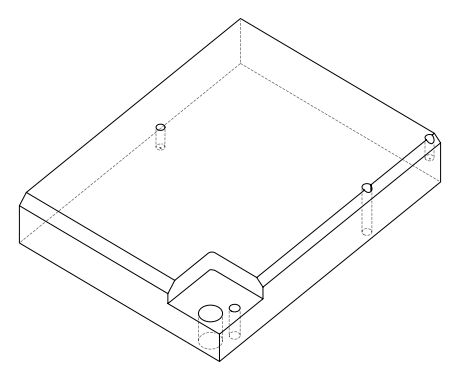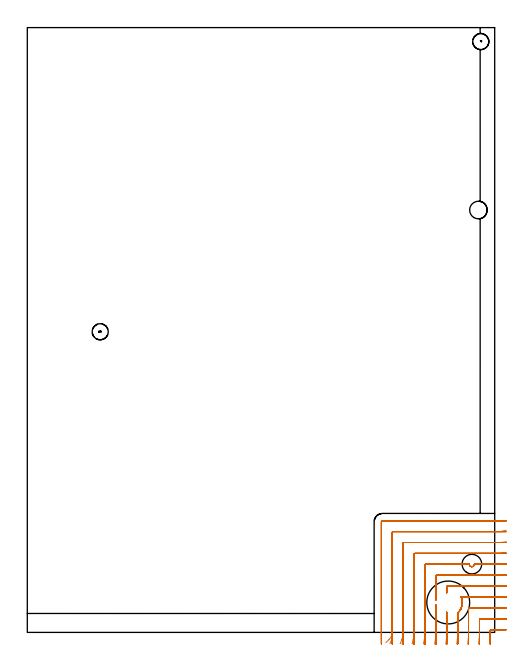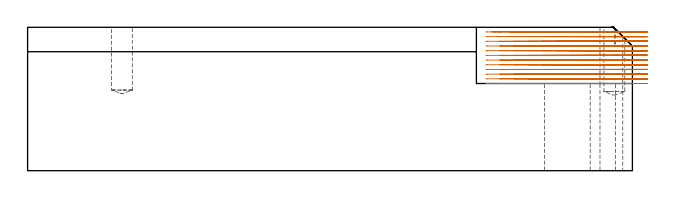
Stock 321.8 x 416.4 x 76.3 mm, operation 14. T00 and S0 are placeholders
(PLAN: 14 operations, 8 tool changes, 50.8 min)
(1 SPOT_DRILL | STEP1HOLE | NXT0321_9005460120000 | 0.03 min | 1 mm3)
(2 SPOT_DRILL_1 | STEP1HOLE_2 | NXT0321_9005460120000 | 0.04 min | 3280 mm3)
(3 SPOT_DRILL_2 | STEP1POCKET | NXT0321_9005460120000 | 0.03 min | 1 mm3)
(4 SPOT_DRILL_3 | STEP1POCKET_1 | NXT0321_9005460120000 | 0.03 min | 1 mm3)
(5 DRILL_THROUGH_HOLE_INTO_CENTER | STEP1HOLE | NXT0301_042 | 0.33 min | 2998 mm3)
(6 DRILL_TO_ENLARGE_THROUGH_HOLE | STEP1HOLE | UGT0301_230 | 0.34 min | 5744 mm3)
(7 INDEXABLE_INSERT_DRILL_THROUGH_HOLE_FROM_SOLID | STEP1HOLE_1 | NXT0302_030 | 0.21 min | 52112 mm3)
(8 DRILL_THROUGH_HOLE_INTO_CENTER_1 | STEP1HOLE_2 | NXT0301_042 | 0.21 min | 1828 mm3)
(9 DRILL_TO_ENLARGE_THROUGH_HOLE_1 | STEP1HOLE_2 | NXT0301_102 | 0.22 min | 5780 mm3)
(10 DRILL_BLIND_HOLE_INTO_CENTER | STEP1POCKET | NXT0301_082 | 0.15 min | 3357 mm3)
(11 DRILL_BLIND_HOLE_INTO_CENTER_1 | STEP1POCKET_1 | NXT0301_082 | 0.15 min | 3279 mm3)
(12 AREA_MILL | FG_CHAMFER_SURFACE | UGT0205_001 | 9.8 min | 20753 mm3)
(13 AREA_MILL_1 | FG_CHAMFER_SURFACE_1 | UGT0205_001 | 10.84 min | 16804 mm3)
(14 MILL_CORNER_NOTCH_RECTANGULAR | CORNER_NOTCH_RECTANGULAR | NXT0201_013 | Follow Part, ap 2.5, ae 75% | 28.47 min | 177504 mm3)
(TOOL NXT0321_9005460120000 | NC Spot Drill, 142deg, 12mm, Carbide, Uncoated | D12 PA142 FL30 Z2)
(TOOL NXT0301_042 | Carbide Drill 7.1mm [860.1-0710-057A1-MM 2214] | D7.1 PA140 FL85 Z2)
(TOOL UGT0301_230 | Twist Drill 12.1 mm | D12.1 PA118 FL98 Z2)
(TOOL NXT0302_030 | Index. Insert Drill 29.5mm [880-D2950L32-03] | D29.5 PA176 FL89 Z2)
(TOOL NXT0301_102 | Carbide Drill 13.5mm [860.1-1350-108A1-MM 2214] | D13.5 PA140 FL123 Z2)
(TOOL NXT0301_082 | Carbide Drill 11.1mm [860.1-1110-033A1-MM 2214] | D11.1 PA140 FL55 Z2)
(TOOL UGT0205_001 | Chamfer Mill 20 x 3 x 45 deg. | D20 FL50 Z2)
(TOOL NXT0201_013 | ENDMILL 10mm | D10 FL30 Z4)
(OP 14 MILL_CORNER_NOTCH_RECTANGULAR)
G17 G21 G94 G90
T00 M6
G54
G17 G0 G90 X329.799 Y2.002 S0 M3
G43 Z86.343 H0
Z73.848
G94 G1 X326.8 Y1.925 F250.
G2 X324.878 Y1.9 R75. F500.
G1 X319.295
G3 X318.8 Y1.405 R0.5
G1 Y0.402
G2 X318.605 Y-5. R75.
G1 X318.389 Y-7.992 F250.
G0 Z86.343
X329.799 Y9.513
Z73.848
G1 X326.8 Y9.427
G2 X324.878 Y9.4 R67.5 F500.
G1 X311.795
G3 X311.3 Y8.905 R0.5
G1 Y0.402
G2 X311.084 Y-5. R67.5
G1 X310.843 Y-7.99 F250.
G0 Z86.343
X329.798 Y17.027
Z73.848
G1 X326.8 Y16.931
G2 X324.878 Y16.9 R60. F500.
G1 X304.295
G3 X303.8 Y16.405 R0.5
G1 Y0.402
G2 X303.556 Y-5. R60.
G1 X303.286 Y-7.988 F250.
G0 Z86.343
X329.798 Y24.545
Z73.848
G1 X326.8 Y24.435
G2 X324.878 Y24.4 R52.5 F500.
G1 X298.776
G2 X298.522 Y16.245 R9.751
X296.3 Y13.336 R9.749
G1 Y0.402
G2 X296.021 Y-5. R52.5
G1 X295.713 Y-7.984 F250.
G0 Z86.343
X329.797 Y32.069
Z73.848
G1 X326.8 Y31.941
G2 X324.878 Y31.9 R45. F500.
G1 X289.296
G3 X288.8 Y31.404 R0.5
G1 Y30.294
Y27.294 F250.
G0 Z86.343
X329.796 Y39.603
Z73.848
G1 X326.8 Y39.449
G2 X324.878 Y39.4 R37.5 F500.
G1 X281.796
G3 X281.3 Y38.904 R0.5
G1 Y25.37
Y22.37 F250.
G0 Z86.343
X288.8 Y13.904
Z73.848
G1 Y10.904
Y0.402 F500.
G2 X288.475 Y-5. R45.
G1 X288.115 Y-7.978 F250.
G0 Z86.343
X281.3 Y18.827
Z73.848
G1 Y15.827
Y0.402 F500.
G2 X280.909 Y-5. R37.5
G1 X280.477 Y-7.969 F250.
G0 Z86.343
X329.794 Y47.154
Z73.848
G1 X326.8 Y46.962
G2 X324.878 Y46.9 R30. F500.
G1 X307.832
G2 X307.597 Y46.101 R1.811
X306.304 Y45.272 R1.861
G1 X306.092 Y45.26
X305.879 Y45.274
X305.651 Y45.318
X305.478 Y45.374
G2 X304.447 Y46.46 R1.742
G1 X304.377 Y46.727
X304.364 Y46.81
X304.363 Y46.9
X281.796
X274.296
G3 X273.8 Y46.404 R0.5
G1 Y0.402
G2 X273.31 Y-5. R30.
G1 X272.77 Y-7.951 F250.
G0 Z86.343
X329.789 Y54.739
Z73.848
G1 X326.8 Y54.482
G2 X324.878 Y54.4 R22.5 F500.
G1 X266.796
G3 X266.3 Y53.904 R0.5
G1 Y0.402
G2 X265.642 Y-5. R22.5
G1 X264.922 Y-7.912 F250.
G0 Z86.343
X329.775 Y62.408
Z73.848
G1 X326.8 Y62.024
G2 X324.878 Y61.9 R15. F500.
G1 X259.296
G3 X258.8 Y61.404 R0.5
G1 Y0.402
G2 X257.794 Y-5. R15.
G1 X256.713 Y-7.799 F250.
G0 Z86.343
X329.7 Y70.419
Z73.848
G1 X326.8 Y69.65
G2 X324.878 Y69.4 R7.5 F500.
G1 X251.797
G3 X251.3 Y68.903 R0.5
G1 Y0.402
G2 X249.003 Y-5. R7.5
G1 X246.842 Y-7.081 F250.
G0 Z86.343
X327.878 Y76.9
Z73.848
G1 X324.878
X244.5 F500.
G3 X243.8 Y76.2 R0.7
G1 Y0.402
Y-2.598 F250.
G0 Z86.343
X329.8 Y1.908
Z71.353
G1 X326.8 Y1.9
X326.598 F500.
X319.295
G3 X318.8 Y1.405 R0.5
G1 Y-2.283
G2 X318.751 Y-5. R75.
G1 X318.642 Y-7.998 F250.
G0 Z86.343
X329.8 Y9.409
Z71.353
G1 X326.8 Y9.4
X326.598 F500.
X311.795
G3 X311.3 Y8.905 R0.5
G1 Y-2.283
G2 X311.245 Y-5. R67.5
G1 X311.125 Y-7.998 F250.
G0 Z86.343
X329.8 Y16.91
Z71.353
G1 X326.8 Y16.9
X326.598 F500.
X304.295
G3 X303.8 Y16.405 R0.5
G1 Y-2.283
G2 X303.738 Y-5. R60.
G1 X303.603 Y-7.997 F250.
G0 Z86.343
X329.8 Y24.412
Z71.353
G1 X326.8 Y24.4
G2 X326.598 Y24.4 R52.5 F500.
G1 X298.776
G2 X298.522 Y16.245 R9.751
X296.3 Y13.336 R9.749
G1 Y-2.283
G2 X296.23 Y-5. R52.5
G1 X296.074 Y-7.996 F250.
G0 Z86.343
X329.8 Y31.914
Z71.353
G1 X326.8 Y31.9
G2 X326.598 Y31.9 R45. F500.
G1 X289.296
G3 X288.8 Y31.404 R0.5
G1 Y30.294
Y27.294 F250.
G0 Z86.343
X329.8 Y39.417
Z71.353
G1 X326.8 Y39.401
G2 X326.598 Y39.4 R37.5 F500.
G1 X281.796
G3 X281.3 Y38.904 R0.5
G1 Y25.37
Y22.37 F250.
G0 Z86.343
X288.8 Y13.904
Z71.353
G1 Y10.904
Y-2.283 F500.
G2 X288.718 Y-5. R45.
G1 X288.537 Y-7.995 F250.
G0 Z86.343
X281.3 Y18.827
Z71.353
G1 Y15.827
Y-2.283 F500.
G2 X281.201 Y-5. R37.5
G1 X280.984 Y-7.992 F250.
G0 Z86.343
X329.8 Y46.921
Z71.353
G1 X326.8 Y46.901
G2 X326.598 Y46.9 R30. F500.
G1 X307.832
G2 X307.597 Y46.101 R1.811
X306.304 Y45.272 R1.861
G1 X306.092 Y45.26
X305.879 Y45.274
X305.651 Y45.318
X305.478 Y45.374
G2 X304.447 Y46.46 R1.742
G1 X304.377 Y46.727
X304.364 Y46.81
X304.363 Y46.9
X281.796
X274.296
G3 X273.8 Y46.404 R0.5
G1 Y-2.283
G2 X273.677 Y-5. R30.
G1 X273.405 Y-7.988 F250.
G0 Z86.343
X329.8 Y54.428
Z71.353
G1 X326.8 Y54.401
G2 X326.598 Y54.4 R22.5 F500.
G1 X266.796
G3 X266.3 Y53.904 R0.5
G1 Y-2.283
G2 X266.135 Y-5. R22.5
G1 X265.773 Y-7.978 F250.
G0 Z86.343
X329.8 Y61.942
Z71.353
G1 X326.8 Y61.901
G2 X326.598 Y61.9 R15. F500.
G1 X259.297
G3 X258.8 Y61.403 R0.5
G1 Y-2.283
G2 X258.552 Y-5. R15.
G1 X258.008 Y-7.95 F250.
G0 Z86.343
X329.799 Y69.483
Z71.353
G1 X326.8 Y69.403
G2 X326.598 Y69.4 R7.5 F500.
G1 X251.797
G3 X251.3 Y68.903 R0.5
G1 Y-2.283
G2 X250.791 Y-5. R7.5
G1 X249.704 Y-7.796 F250.
G0 Z86.343
X329.598 Y76.9
Z71.353
G1 X326.598
X244.5 F500.
G3 X243.8 Y76.2 R0.7
G1 Y-2.283
Y-5.283 F250.
G0 Z86.343
X329.8 Y1.9
Z68.857
G1 X326.8
X319.295 F500.
G3 X318.8 Y1.405 R0.5
G1 Y-4.615
X318.799 Y-5.
X318.784 Y-8. F250.
G0 Z86.343
X329.8 Y9.4
Z68.857
G1 X326.8
X311.795 F500.
G3 X311.3 Y8.905 R0.5
G1 Y-4.615
G2 X311.299 Y-5. R67.5
G1 X311.282 Y-8. F250.
G0 Z86.343
X329.8 Y16.9
Z68.857
G1 X326.8
X304.295 F500.
G3 X303.8 Y16.405 R0.5
G1 Y-4.615
G2 X303.799 Y-5. R60.
G1 X303.78 Y-8. F250.
G0 Z86.343
X329.8 Y24.4
Z68.857
G1 X326.8
X298.776 F500.
G2 X298.522 Y16.245 R9.751
X296.3 Y13.336 R9.749
G1 Y-4.615
G2 X296.299 Y-5. R52.5
G1 X296.277 Y-8. F250.
G0 Z86.343
X329.8 Y31.9
Z68.857
G1 X326.8
X289.296 F500.
G3 X288.8 Y31.404 R0.5
G1 Y30.294
Y27.294 F250.
G0 Z86.343
X329.8 Y39.4
Z68.857
G1 X326.8
X281.796 F500.
G3 X281.3 Y38.904 R0.5
G1 Y25.37
Y22.37 F250.
G0 Z86.343
X288.8 Y13.904
Z68.857
G1 Y10.904
Y-4.615 F500.
G2 X288.798 Y-5. R45.
G1 X288.773 Y-8. F250.
G0 Z86.343
X281.3 Y18.827
Z68.857
G1 Y15.827
Y-4.615 F500.
G2 X281.298 Y-5. R37.5
G1 X281.267 Y-8. F250.
G0 Z86.343
X329.8 Y46.9
Z68.857
G1 X326.8
X307.832 F500.
G2 X307.597 Y46.101 R1.811
X306.304 Y45.272 R1.861
G1 X306.092 Y45.26
X305.879 Y45.274
X305.651 Y45.318
X305.478 Y45.374
G2 X304.447 Y46.46 R1.742
G1 X304.377 Y46.727
X304.364 Y46.81
X304.363 Y46.9
X281.796
X274.296
G3 X273.8 Y46.404 R0.5
G1 Y-4.615
G2 X273.798 Y-5. R30.
G1 X273.759 Y-8. F250.
G0 Z86.343
X329.8 Y54.4
Z68.857
G1 X326.8
X266.796 F500.
G3 X266.3 Y53.904 R0.5
G1 Y-4.615
G2 X266.297 Y-5. R22.5
G1 X266.245 Y-8. F250.
G0 Z86.343
X329.8 Y61.9
Z68.857
G1 X326.8
X259.297 F500.
G3 X258.8 Y61.403 R0.5
G1 Y-4.615
G2 X258.795 Y-5. R15.
G1 X258.718 Y-7.999 F250.
G0 Z86.343
X329.8 Y69.4
Z68.857
G1 X326.8
X251.797 F500.
G3 X251.3 Y68.903 R0.5
G1 Y-4.615
G2 X251.29 Y-5. R7.5
G1 X251.136 Y-7.996 F250.
G0 Z86.343
X329.8 Y76.9
Z68.857
G1 X326.8
X244.5 F500.
G3 X243.8 Y76.2 R0.7
G1 Y-4.615
Y-7.615 F250.
G0 Z86.343
X329.8 Y1.9
Z66.362
G1 X326.8
X319.295 F500.
G3 X318.8 Y1.405 R0.5
G1 Y-5.
Y-8. F250.
G0 Z86.343
X329.8 Y9.4
Z66.362
G1 X326.8
X311.795 F500.
G3 X311.3 Y8.905 R0.5
G1 Y-5.
Y-8. F250.
G0 Z86.343
X329.8 Y16.9
Z66.362
G1 X326.8
X304.295 F500.
G3 X303.8 Y16.405 R0.5
G1 Y-5.
Y-8. F250.
G0 Z86.343
X329.8 Y24.4
Z66.362
G1 X326.8
X298.776 F500.
G2 X299.392 Y18.866 R9.751
X298.523 Y16.248 R9.751
X296.3 Y13.336 R9.749
G1 Y-5.
Y-8. F250.
G0 Z86.343
X329.8 Y31.9
Z66.362
G1 X326.8
X289.296 F500.
G3 X288.8 Y31.404 R0.5
G1 Y30.294
Y27.294 F250.
G0 Z86.343
X329.8 Y39.4
Z66.362
G1 X326.8
X281.796 F500.
G3 X281.3 Y38.904 R0.5
G1 Y25.37
Y22.37 F250.
G0 Z86.343
X288.8 Y13.904
Z66.362
G1 Y10.904
Y-5. F500.
Y-8. F250.
G0 Z86.343
X281.3 Y18.828
Z66.362
G1 Y15.828
Y-5. F500.
Y-8. F250.
G0 Z86.343
X329.8 Y46.9
Z66.362
G1 X326.8
X307.832 F500.
G2 X307.639 Y46.178 R1.811
G1 X307.597 Y46.102
G2 X306.304 Y45.272 R1.862
G1 X306.092 Y45.26
X305.879 Y45.274
X305.651 Y45.318
X305.478 Y45.374
G2 X304.447 Y46.46 R1.742
G1 X304.377 Y46.727
X304.364 Y46.81
X304.363 Y46.9
X281.796
X274.296
G3 X273.8 Y46.404 R0.5
G1 Y-5.
Y-8. F250.
G0 Z86.343
X329.8 Y54.4
Z66.362
G1 X326.8
X266.796 F500.
G3 X266.3 Y53.904 R0.5
G1 Y-5.
Y-8. F250.
G0 Z86.343
X329.8 Y61.9
Z66.362
G1 X326.8
X259.297 F500.
G3 X258.8 Y61.403 R0.5
G1 Y-5.
Y-8. F250.
G0 Z86.343
X329.8 Y69.4
Z66.362
G1 X326.8
X251.797 F500.
G3 X251.3 Y68.903 R0.5
G1 Y-5.
Y-8. F250.
G0 Z86.343
X329.8 Y76.9
Z66.362
G1 X326.8
X244.5 F500.
G3 X243.8 Y76.2 R0.7
G1 Y-5.
Y-8. F250.
G0 Z86.343
X329.8 Y1.9
Z63.867
G1 X326.8
X319.295 F500.
G3 X318.8 Y1.405 R0.5
G1 Y-5.
Y-8. F250.
G0 Z86.343
X329.8 Y9.4
Z63.867
G1 X326.8
X311.795 F500.
G3 X311.3 Y8.905 R0.5
G1 Y-5.
Y-8. F250.
G0 Z86.343
X329.8 Y16.9
Z63.867
G1 X326.8
X304.295 F500.
G3 X303.8 Y16.405 R0.5
G1 Y-5.
Y-8. F250.
G0 Z86.343
X329.8 Y24.4
Z63.867
G1 X326.8
X298.776 F500.
G2 X299.392 Y18.866 R9.751
X298.523 Y16.248 R9.751
X296.96 Y13.985 R9.749
X296.3 Y13.336 R9.749
G1 Y-5.
Y-8. F250.
G0 Z86.343
X329.8 Y31.9
Z63.867
G1 X326.8
X289.296 F500.
G3 X288.8 Y31.404 R0.5
G1 Y30.294
Y27.294 F250.
G0 Z86.343
X329.8 Y39.4
Z63.867
G1 X326.8
X281.796 F500.
G3 X281.3 Y38.904 R0.5
G1 Y25.37
Y22.37 F250.
G0 Z86.343
X288.8 Y13.904
Z63.867
G1 Y10.904
Y-5. F500.
Y-8. F250.
G0 Z86.343
X281.3 Y18.828
Z63.867
G1 Y15.828
Y-5. F500.
Y-8. F250.
G0 Z86.343
X329.8 Y46.9
Z63.867
G1 X326.8
X307.832 F500.
G2 X307.639 Y46.178 R1.811
G1 X307.597 Y46.102
G2 X306.304 Y45.272 R1.862
G1 X306.092 Y45.26
X305.879 Y45.274
X305.651 Y45.318
X305.478 Y45.374
G2 X304.447 Y46.46 R1.742
G1 X304.377 Y46.727
X304.364 Y46.81
X304.363 Y46.9
X281.796
X274.296
G3 X273.8 Y46.404 R0.5
G1 Y-5.
Y-8. F250.
G0 Z86.343
X329.8 Y54.4
Z63.867
G1 X326.8
X266.796 F500.
G3 X266.3 Y53.904 R0.5
G1 Y-5.
Y-8. F250.
G0 Z86.343
X329.8 Y61.9
Z63.867
G1 X326.8
X259.297 F500.
G3 X258.8 Y61.403 R0.5
G1 Y-5.
Y-8. F250.
G0 Z86.343
X329.8 Y69.4
Z63.867
G1 X326.8
X251.797 F500.
G3 X251.3 Y68.903 R0.5
G1 Y-5.
Y-8. F250.
G0 Z86.343
X329.8 Y76.9
Z63.867
G1 X326.8
X244.5 F500.
G3 X243.8 Y76.2 R0.7
G1 Y-5.
Y-8. F250.
G0 Z86.343
X329.8 Y1.9
Z61.372
G1 X326.8
X319.295 F500.
G3 X318.8 Y1.405 R0.5
G1 Y-5.
Y-8. F250.
G0 Z86.343
X329.8 Y9.4
Z61.372
G1 X326.8
X311.795 F500.
G3 X311.3 Y8.905 R0.5
G1 Y-5.
Y-8. F250.
G0 Z86.343
X329.8 Y16.9
Z61.372
G1 X326.8
X304.295 F500.
G3 X303.8 Y16.405 R0.5
G1 Y-5.
Y-8. F250.
G0 Z86.343
X329.8 Y24.4
Z61.372
G1 X326.8
X298.776 F500.
G2 X298.522 Y16.245 R9.751
X296.3 Y13.336 R9.749
G1 Y-5.
Y-8. F250.
G0 Z86.343
X329.8 Y31.9
Z61.372
G1 X326.8
X289.296 F500.
G3 X288.8 Y31.404 R0.5
G1 Y30.294
Y27.294 F250.
G0 Z86.343
X329.8 Y39.4
Z61.372
G1 X326.8
X281.796 F500.
G3 X281.3 Y38.904 R0.5
G1 Y25.37
Y22.37 F250.
G0 Z86.343
X288.8 Y13.904
Z61.372
G1 Y10.904
Y-5. F500.
Y-8. F250.
G0 Z86.343
X281.3 Y18.827
Z61.372
G1 Y15.827
Y-5. F500.
Y-8. F250.
G0 Z86.343
X329.8 Y46.9
Z61.372
G1 X326.8
X307.832 F500.
G2 X307.597 Y46.101 R1.811
X306.304 Y45.272 R1.861
G1 X306.092 Y45.26
X305.879 Y45.274
X305.651 Y45.318
X305.478 Y45.374
G2 X304.447 Y46.46 R1.742
G1 X304.377 Y46.727
X304.364 Y46.81
X304.363 Y46.9
X281.796
X274.296
G3 X273.8 Y46.404 R0.5
G1 Y-5.
Y-8. F250.
G0 Z86.343
X329.8 Y54.4
Z61.372
G1 X326.8
X266.796 F500.
G3 X266.3 Y53.904 R0.5
G1 Y-5.
Y-8. F250.
G0 Z86.343
X329.8 Y61.9
Z61.372
G1 X326.8
X259.297 F500.
G3 X258.8 Y61.403 R0.5
G1 Y-5.
Y-8. F250.
G0 Z86.343
X329.8 Y69.4
Z61.372
G1 X326.8
X251.797 F500.
G3 X251.3 Y68.903 R0.5
G1 Y-5.
Y-8. F250.
G0 Z86.343
X329.8 Y76.9
Z61.372
G1 X326.8
X244.5 F500.
G3 X243.8 Y76.2 R0.7
G1 Y-5.
Y-8. F250.
G0 Z86.343
X329.8 Y1.9
Z58.876
G1 X326.8
X319.295 F500.
G3 X318.8 Y1.405 R0.5
G1 Y-5.
Y-8. F250.
G0 Z86.343
X329.8 Y9.4
Z58.876
G1 X326.8
X311.795 F500.
G3 X311.3 Y8.905 R0.5
G1 Y-5.
Y-8. F250.
G0 Z86.343
X329.8 Y16.9
Z58.876
G1 X326.8
X304.295 F500.
G3 X303.8 Y16.405 R0.5
G1 Y-5.
Y-8. F250.
G0 Z86.343
X329.8 Y24.4
Z58.876
G1 X326.8
X298.772 F500.
G2 X299.544 Y20.842 R9.758
X299.254 Y18.225 R9.751
X296.3 Y13.339 R9.754
G1 Y-5.
Y-8. F250.
G0 Z86.343
X329.8 Y31.9
Z58.876
G1 X326.8
X289.296 F500.
G3 X288.8 Y31.404 R0.5
G1 Y30.294
Y27.294 F250.
G0 Z86.343
X329.8 Y39.4
Z58.876
G1 X326.8
X281.796 F500.
G3 X281.3 Y38.904 R0.5
G1 Y25.37
Y22.37 F250.
G0 Z86.343
X288.8 Y13.905
Z58.876
G1 Y10.905
Y-5. F500.
Y-8. F250.
G0 Z86.343
X281.3 Y18.827
Z58.876
G1 Y15.827
Y-5. F500.
Y-8. F250.
G0 Z86.343
X329.8 Y46.9
Z58.876
G1 X326.8
X307.832 F500.
G2 X307.597 Y46.101 R1.811
X306.304 Y45.272 R1.861
G1 X306.092 Y45.26
X305.879 Y45.274
X305.651 Y45.318
X305.478 Y45.374
G2 X304.447 Y46.46 R1.742
G1 X304.377 Y46.727
X304.364 Y46.81
X304.363 Y46.9
X281.796
X274.296
G3 X273.8 Y46.404 R0.5
G1 Y-5.
Y-8. F250.
G0 Z86.343
X329.8 Y54.4
Z58.876
G1 X326.8
X266.796 F500.
G3 X266.3 Y53.904 R0.5
G1 Y-5.
Y-8. F250.
G0 Z86.343
X329.8 Y61.9
Z58.876
G1 X326.8
X259.297 F500.
G3 X258.8 Y61.403 R0.5
G1 Y-5.
Y-8. F250.
G0 Z86.343
X329.8 Y69.4
Z58.876
G1 X326.8
X251.797 F500.
G3 X251.3 Y68.903 R0.5
G1 Y-5.
Y-8. F250.
G0 Z86.343
X329.8 Y76.9
Z58.876
G1 X326.8
X244.5 F500.
G3 X243.8 Y76.2 R0.7
G1 Y-5.
Y-8. F250.
G0 Z86.343
X329.8 Y1.9
Z56.381
G1 X326.8
X319.295 F500.
G3 X318.8 Y1.405 R0.5
G1 Y-5.
Y-8. F250.
G0 Z86.343
X329.8 Y9.4
Z56.381
G1 X326.8
X311.795 F500.
G3 X311.3 Y8.905 R0.5
G1 Y-5.
Y-8. F250.
G0 Z86.343
X329.8 Y16.9
Z56.381
G1 X326.8
X304.295 F500.
G3 X303.8 Y16.405 R0.5
G1 Y-5.
Y-8. F250.
G0 Z86.343
X329.8 Y24.4
Z56.381
G1 X326.8
X298.772 F500.
G2 X299.544 Y20.842 R9.758
X299.254 Y18.225 R9.751
X296.3 Y13.339 R9.754
G1 Y-5.
Y-8. F250.
G0 Z86.343
X329.8 Y31.9
Z56.381
G1 X326.8
X289.296 F500.
G3 X288.8 Y31.404 R0.5
G1 Y30.294
Y27.294 F250.
G0 Z86.343
X329.8 Y39.4
Z56.381
G1 X326.8
X281.796 F500.
G3 X281.3 Y38.904 R0.5
G1 Y25.37
Y22.37 F250.
G0 Z86.343
X288.8 Y13.905
Z56.381
G1 Y10.905
Y-5. F500.
Y-8. F250.
G0 Z86.343
X281.3 Y18.827
Z56.381
G1 Y15.827
Y-5. F500.
Y-8. F250.
G0 Z86.343
X329.8 Y46.9
Z56.381
G1 X326.8
X307.832 F500.
G2 X307.597 Y46.101 R1.811
X306.304 Y45.272 R1.861
G1 X306.092 Y45.26
X305.879 Y45.274
X305.651 Y45.318
X305.478 Y45.374
G2 X304.447 Y46.46 R1.742
G1 X304.377 Y46.727
X304.364 Y46.81
X304.363 Y46.9
X281.796
X274.296
G3 X273.8 Y46.404 R0.5
G1 Y-5.
Y-8. F250.
G0 Z86.343
X329.8 Y54.4
Z56.381
G1 X326.8
X266.796 F500.
G3 X266.3 Y53.904 R0.5
G1 Y-5.
Y-8. F250.
G0 Z86.343
X329.8 Y61.9
Z56.381
G1 X326.8
X259.297 F500.
G3 X258.8 Y61.403 R0.5
G1 Y-5.
Y-8. F250.
G0 Z86.343
X329.8 Y69.4
Z56.381
G1 X326.8
X251.797 F500.
G3 X251.3 Y68.903 R0.5
G1 Y-5.
Y-8. F250.
G0 Z86.343
X329.8 Y76.9
Z56.381
G1 X326.8
X244.5 F500.
G3 X243.8 Y76.2 R0.7
G1 Y-5.
Y-8. F250.
G0 Z86.343
X329.8 Y1.9
Z53.886
G1 X326.8
X319.295 F500.
G3 X318.8 Y1.405 R0.5
G1 Y-5.
Y-8. F250.
G0 Z86.343
X329.8 Y9.4
Z53.886
G1 X326.8
X311.795 F500.
G3 X311.3 Y8.905 R0.5
G1 Y-5.
Y-8. F250.
G0 Z86.343
X329.8 Y16.9
Z53.886
G1 X326.8
X304.295 F500.
G3 X303.8 Y16.405 R0.5
G1 Y-5.
Y-8. F250.
G0 Z86.343
X329.8 Y24.4
Z53.886
G1 X326.8
X298.776 F500.
G2 X299.543 Y20.877 R9.751
X298.519 Y16.239 R9.751
X296.3 Y13.336 R9.749
G1 Y-5.
Y-8. F250.
G0 Z86.343
X329.8 Y31.9
Z53.886
G1 X326.8
X289.296 F500.
G3 X288.8 Y31.404 R0.5
G1 Y30.292
Y27.292 F250.
G0 Z86.343
X329.8 Y39.4
Z53.886
G1 X326.8
X281.796 F500.
G3 X281.3 Y38.904 R0.5
G1 Y25.367
Y22.367 F250.
G0 Z86.343
X288.8 Y13.904
Z53.886
G1 Y10.904
Y-5. F500.
Y-8. F250.
G0 Z86.343
X281.3 Y18.828
Z53.886
G1 Y15.828
Y-5. F500.
Y-8. F250.
G0 Z86.343
X329.8 Y46.9
Z53.886
G1 X326.8
X307.832 F500.
G2 X307.597 Y46.101 R1.816
G1 X307.529 Y46.003
G2 X306.304 Y45.272 R1.861
G1 X306.092 Y45.26
X305.879 Y45.274
X305.651 Y45.318
X305.478 Y45.374
G2 X304.447 Y46.458 R1.743
G1 X304.376 Y46.732
X304.364 Y46.809
Y46.9
X281.796
X274.296
G3 X273.8 Y46.404 R0.5
G1 Y-5.
Y-8. F250.
G0 Z86.343
X329.8 Y54.4
Z53.886
G1 X326.8
X266.796 F500.
G3 X266.3 Y53.904 R0.5
G1 Y-5.
Y-8. F250.
G0 Z86.343
X329.8 Y61.9
Z53.886
G1 X326.8
X259.297 F500.
G3 X258.8 Y61.403 R0.5
G1 Y-5.
Y-8. F250.
G0 Z86.343
X329.8 Y69.4
Z53.886
G1 X326.8
X251.797 F500.
G3 X251.3 Y68.903 R0.5
G1 Y-5.
Y-8. F250.
G0 Z86.343
X329.8 Y76.9
Z53.886
G1 X326.8
X244.5 F500.
G3 X243.8 Y76.2 R0.7
G1 Y-5.
Y-8. F250.
G0 Z86.343
X329.8 Y1.9
Z51.391
G1 X326.8
X319.295 F500.
G3 X318.8 Y1.405 R0.5
G1 Y-5.
Y-8. F250.
G0 Z86.343
X329.8 Y9.4
Z51.391
G1 X326.8
X311.795 F500.
G3 X311.3 Y8.905 R0.5
G1 Y-5.
Y-8. F250.
G0 Z86.343
X329.8 Y16.9
Z51.391
G1 X326.8
X304.295 F500.
G3 X303.8 Y16.405 R0.5
G1 Y-5.
Y-8. F250.
G0 Z86.343
X329.8 Y24.4
Z51.391
G1 X326.8
X298.776 F500.
G2 X299.543 Y20.877 R9.751
X298.519 Y16.239 R9.751
X296.3 Y13.336 R9.749
G1 Y-5.
Y-8. F250.
G0 Z86.343
X329.8 Y31.9
Z51.391
G1 X326.8
X289.296 F500.
G3 X288.8 Y31.404 R0.5
G1 Y30.292
Y27.292 F250.
G0 Z86.343
X329.8 Y39.4
Z51.391
G1 X326.8
X281.796 F500.
G3 X281.3 Y38.904 R0.5
G1 Y25.367
Y22.367 F250.
G0 Z86.343
X288.8 Y13.904
Z51.391
G1 Y10.904
Y-5. F500.
Y-8. F250.
G0 Z86.343
X281.3 Y18.828
Z51.391
G1 Y15.828
Y-5. F500.
Y-8. F250.
G0 Z86.343
X329.8 Y46.9
Z51.391
G1 X326.8
X307.832 F500.
G2 X307.597 Y46.101 R1.816
G1 X307.529 Y46.003
G2 X306.304 Y45.272 R1.861
G1 X306.092 Y45.26
X305.879 Y45.274
X305.651 Y45.318
X305.478 Y45.374
G2 X304.447 Y46.458 R1.743
G1 X304.376 Y46.732
X304.364 Y46.809
Y46.9
X281.796
X274.296
G3 X273.8 Y46.404 R0.5
G1 Y-5.
Y-8. F250.
G0 Z86.343
X329.8 Y54.4
Z51.391
G1 X326.8
X266.796 F500.
G3 X266.3 Y53.904 R0.5
G1 Y-5.
Y-8. F250.
G0 Z86.343
X329.8 Y61.9
Z51.391
G1 X326.8
X259.297 F500.
G3 X258.8 Y61.403 R0.5
G1 Y-5.
Y-8. F250.
G0 Z86.343
X329.8 Y69.4
Z51.391
G1 X326.8
X251.797 F500.
G3 X251.3 Y68.903 R0.5
G1 Y-5.
Y-8. F250.
G0 Z86.343
X329.8 Y76.9
Z51.391
G1 X326.8
X244.5 F500.
G3 X243.8 Y76.2 R0.7
G1 Y-5.
Y-8. F250.
G0 Z86.343
X329.8 Y1.9
Z48.895
G1 X326.8
X319.295 F500.
G3 X318.8 Y1.405 R0.5
G1 Y-5.
Y-8. F250.
G0 Z86.343
X329.8 Y9.4
Z48.895
G1 X326.8
X311.795 F500.
G3 X311.3 Y8.905 R0.5
G1 Y-5.
Y-8. F250.
G0 Z86.343
X329.8 Y16.9
Z48.895
G1 X326.8
X304.295 F500.
G3 X303.8 Y16.405 R0.5
G1 Y-5.
Y-8. F250.
G0 Z86.343
X329.8 Y24.4
Z48.895
G1 X326.8
X298.776 F500.
G2 X299.526 Y19.953 R9.751
X296.3 Y13.336 R9.751
G1 Y-5.
Y-8. F250.
G0 Z86.343
X329.8 Y31.9
Z48.895
G1 X326.8
X289.296 F500.
G3 X288.8 Y31.404 R0.5
G1 Y30.292
Y27.292 F250.
G0 Z86.343
X329.8 Y39.4
Z48.895
G1 X326.8
X281.796 F500.
G3 X281.3 Y38.904 R0.5
G1 Y25.37
Y22.37 F250.
G0 Z86.343
X288.8 Y13.905
Z48.895
G1 Y10.905
Y-5. F500.
Y-8. F250.
G0 Z86.343
X281.3 Y18.827
Z48.895
G1 Y15.827
Y-5. F500.
Y-8. F250.
G0 Z86.343
X329.8 Y46.9
Z48.895
G1 X326.8
X307.832 F500.
G2 X307.597 Y46.101 R1.811
X306.304 Y45.272 R1.861
G1 X306.092 Y45.26
X305.879 Y45.274
X305.651 Y45.318
X305.478 Y45.374
G2 X304.447 Y46.46 R1.742
G1 X304.377 Y46.727
X304.364 Y46.81
X304.363 Y46.9
X281.796
X274.296
G3 X273.8 Y46.404 R0.5
G1 Y-5.
Y-8. F250.
G0 Z86.343
X329.8 Y54.4
Z48.895
G1 X326.8
X266.796 F500.
G3 X266.3 Y53.904 R0.5
G1 Y-5.
Y-8. F250.
G0 Z86.343
X329.8 Y61.9
Z48.895
G1 X326.8
X259.297 F500.
G3 X258.8 Y61.403 R0.5
G1 Y-5.
Y-8. F250.
G0 Z86.343
X329.8 Y69.4
Z48.895
G1 X326.8
X251.797 F500.
G3 X251.3 Y68.903 R0.5
G1 Y-5.
Y-8. F250.
G0 Z86.343
X329.8 Y76.9
Z48.895
G1 X326.8
X244.5 F500.
G3 X243.8 Y76.2 R0.7
G1 Y-5.
Y-8. F250.
G0 Z86.343
X329.8 Y1.9
Z46.4
G1 X326.8
X319.295 F500.
G3 X318.8 Y1.405 R0.5
G1 Y-5.
Y-8. F250.
G0 Z86.343
X329.8 Y9.4
Z46.4
G1 X326.8
X311.795 F500.
G3 X311.3 Y8.905 R0.5
G1 Y-5.
Y-8. F250.
G0 Z86.343
X329.8 Y16.9
Z46.4
G1 X326.8
X304.295 F500.
G3 X303.8 Y16.405 R0.5
G1 Y-5.
Y-8. F250.
G0 Z86.343
X329.8 Y24.4
Z46.4
G1 X326.8
X298.776 F500.
G2 X299.526 Y19.953 R9.751
X296.3 Y13.336 R9.751
G1 Y-5.
Y-8. F250.
G0 Z86.343
X329.8 Y31.9
Z46.4
G1 X326.8
X289.296 F500.
G3 X288.8 Y31.404 R0.5
G1 Y30.292
Y27.292 F250.
G0 Z86.343
X329.8 Y39.4
Z46.4
G1 X326.8
X281.796 F500.
G3 X281.3 Y38.904 R0.5
G1 Y25.37
Y22.37 F250.
G0 Z86.343
X288.8 Y13.905
Z46.4
G1 Y10.905
Y-5. F500.
Y-8. F250.
G0 Z86.343
X281.3 Y18.827
Z46.4
G1 Y15.827
Y-5. F500.
Y-8. F250.
G0 Z86.343
X329.8 Y46.9
Z46.4
G1 X326.8
X307.832 F500.
G2 X307.597 Y46.101 R1.811
X306.304 Y45.272 R1.861
G1 X306.092 Y45.26
X305.879 Y45.274
X305.651 Y45.318
X305.478 Y45.374
G2 X304.447 Y46.46 R1.742
G1 X304.377 Y46.727
X304.364 Y46.81
X304.363 Y46.9
X281.796
X274.296
G3 X273.8 Y46.404 R0.5
G1 Y-5.
Y-8. F250.
G0 Z86.343
X329.8 Y54.4
Z46.4
G1 X326.8
X266.796 F500.
G3 X266.3 Y53.904 R0.5
G1 Y-5.
Y-8. F250.
G0 Z86.343
X329.8 Y61.9
Z46.4
G1 X326.8
X259.297 F500.
G3 X258.8 Y61.403 R0.5
G1 Y-5.
Y-8. F250.
G0 Z86.343
X329.8 Y69.4
Z46.4
G1 X326.8
X251.797 F500.
G3 X251.3 Y68.903 R0.5
G1 Y-5.
Y-8. F250.
G0 Z86.343
X329.8 Y76.9
Z46.4
G1 X326.8
X244.5 F500.
G3 X243.8 Y76.2 R0.7
G1 Y-5.
Y-8. F250.
G0 Z86.343
M5
M2
